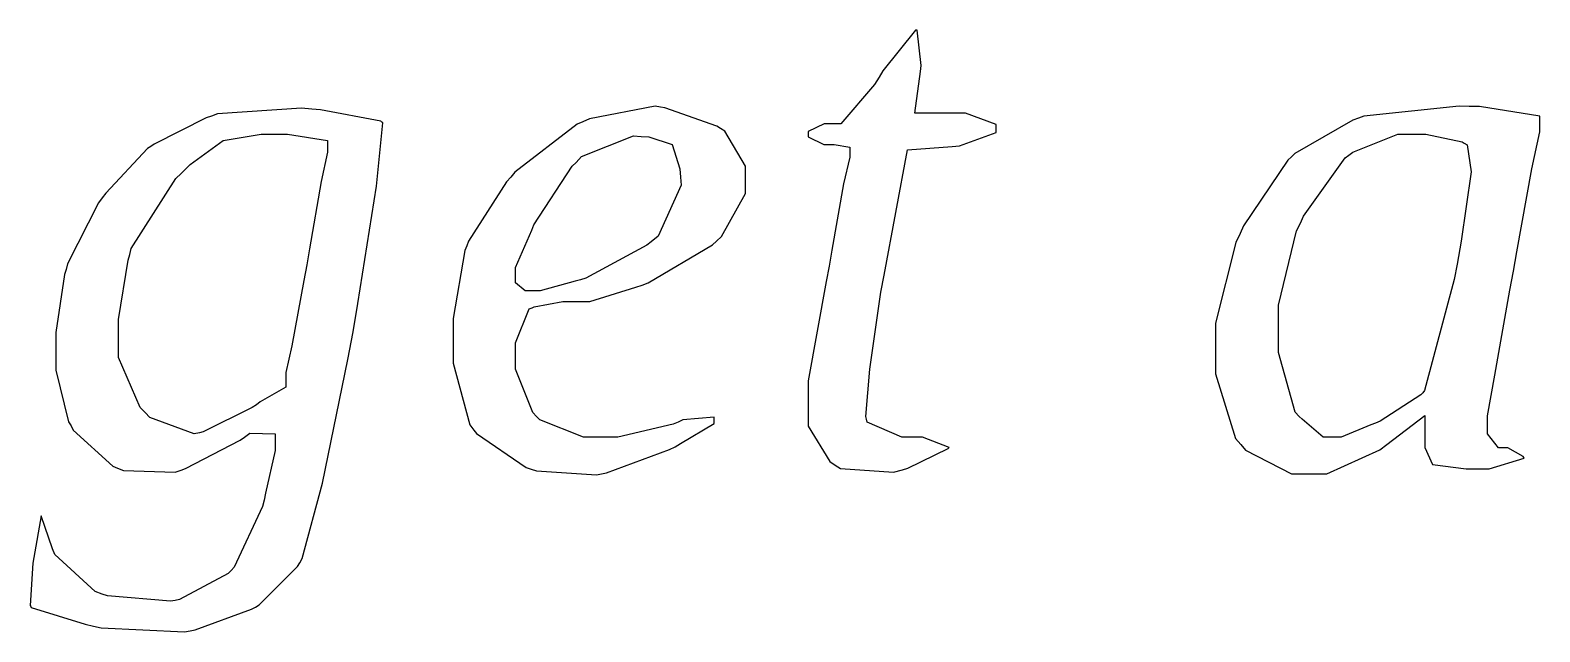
# Model space of a CAD drawing. Extents: x 6.5 to 44.6, y 4.4 to 46.4.
# Drawn here: x 21.61 to 27.73, y 4.42 to 6.86 of the extents above; entities that cross this region are included whole.
import ezdxf

# ---------------------------------------------------------------- set-up
doc = ezdxf.new("R2010")
doc.units = 0
doc.layers.get('0').update_dxf_attribs({"linetype": 'CONTINUOUS'})

msp = doc.modelspace()

# ---------------------------------------------------------------- linework, layer by layer
at = {"color": 0}
for p, q in [((25.2002, 6.85574), (25.0679, 6.69177)), ((25.2057, 6.85574), (25.2002, 6.85574)), ((25.2071, 6.85574), (25.2057, 6.85574)), ((25.2222, 6.71241), (25.2071, 6.85574)), ((25.0679, 6.69177), (25.0527, 6.66556)), ((25.1974, 6.51951), (25.2195, 6.68898)), ((25.2195, 6.68898), (25.2222, 6.71241)), ((25.0334, 6.63526), (24.897, 6.47679)), ((25.0527, 6.66556), (25.0334, 6.63526)), ((24.1446, 6.54844), (23.8786, 6.49746)), ((24.1667, 6.54431), (24.1446, 6.54844)), ((24.1846, 6.54156), (24.1667, 6.54431)), ((27.4023, 6.54844), (27.0164, 6.50709)), ((27.4423, 6.54706), (27.4023, 6.54844)), ((27.485, 6.54706), (27.4423, 6.54706)), ((27.7289, 6.50709), (27.485, 6.54706)), ((22.3256, 6.50021), (22.1148, 6.3941)), ((22.3477, 6.50709), (22.3256, 6.50021)), ((22.3725, 6.51676), (22.3477, 6.50709)), ((22.7128, 6.54018), (22.3725, 6.51676)), ((22.7542, 6.53602), (22.7128, 6.54018)), ((22.7886, 6.53327), (22.7542, 6.53602)), ((23.0339, 6.4878), (22.7886, 6.53327)), ((23.038, 6.48367), (23.0339, 6.4878)), ((23.0422, 6.48092), (23.038, 6.48367)), ((23.8525, 6.48504), (23.829, 6.47541)), ((23.8786, 6.49746), (23.8525, 6.48504)), ((24.3954, 6.46712), (24.1846, 6.54156)), ((25.3614, 6.51951), (25.1974, 6.51951)), ((25.4028, 6.51951), (25.3614, 6.51951)), ((25.5268, 6.47404), (25.4028, 6.51951)), ((26.971, 6.49192), (26.7367, 6.35688)), ((26.9944, 6.49884), (26.971, 6.49192)), ((27.0164, 6.50709), (26.9944, 6.49884)), ((27.7289, 6.49333), (27.7289, 6.50709)), ((27.7289, 6.4437), (27.7289, 6.49333)), ((22.3945, 6.40927), (22.5488, 6.43407)), ((22.5488, 6.43407), (22.6012, 6.43407)), ((22.6012, 6.43407), (22.655, 6.43407)), ((22.655, 6.43407), (22.8176, 6.40927)), ((23.016, 6.22459), (23.0422, 6.48092)), ((23.829, 6.47541), (23.5768, 6.2811)), ((23.847, 6.3445), (24.0578, 6.42856)), ((24.0578, 6.42856), (24.0881, 6.42578)), ((24.0881, 6.42578), (24.1198, 6.4244)), ((24.1198, 6.4244), (24.2135, 6.39272)), ((24.4092, 6.45749), (24.3954, 6.46712)), ((24.4271, 6.44645), (24.4092, 6.45749)), ((24.5112, 6.30453), (24.4271, 6.44645)), ((24.8295, 6.47679), (24.7647, 6.44507)), ((24.7647, 6.44507), (24.7647, 6.43407)), ((24.7647, 6.43407), (24.7647, 6.4244)), ((24.7647, 6.4244), (24.8281, 6.39272)), ((24.8515, 6.47679), (24.8295, 6.47679)), ((24.897, 6.47679), (24.8515, 6.47679)), ((25.378, 6.38722), (25.5268, 6.44095)), ((25.5268, 6.45749), (25.5268, 6.47404)), ((25.5268, 6.44095), (25.5268, 6.45749)), ((26.971, 6.36242), (27.1543, 6.43407)), ((27.1543, 6.43407), (27.2162, 6.43407)), ((27.2162, 6.43407), (27.2673, 6.43407)), ((27.2673, 6.43407), (27.4147, 6.40373)), ((27.6972, 6.2949), (27.7289, 6.4437)), ((22.0886, 6.37618), (21.9191, 6.19566)), ((22.1023, 6.38447), (22.0886, 6.37618)), ((22.1148, 6.3941), (22.1023, 6.38447)), ((22.2608, 6.31141), (22.3945, 6.40927)), ((22.8176, 6.36242), (22.7914, 6.24251)), ((22.8176, 6.40927), (22.8176, 6.40098)), ((22.8176, 6.40098), (22.8176, 6.36242)), ((24.2135, 6.39272), (24.2452, 6.2949)), ((24.8281, 6.39272), (24.8502, 6.39272)), ((24.8502, 6.39272), (24.8708, 6.39272)), ((24.8708, 6.39272), (24.9342, 6.38168)), ((24.9342, 6.38168), (24.9342, 6.37755)), ((24.9342, 6.37755), (24.9342, 6.34175)), ((25.0734, 5.86355), (25.1671, 6.37067)), ((25.1671, 6.37067), (25.3476, 6.38447)), ((25.3476, 6.38447), (25.378, 6.38722)), ((26.9558, 6.35), (26.971, 6.36242)), ((27.4147, 6.40373), (27.423, 6.39822)), ((27.423, 6.39822), (27.434, 6.39135)), ((27.434, 6.39135), (27.4505, 6.28248)), ((22.225, 6.2756), (22.2608, 6.31141)), ((23.654, 6.0675), (23.8084, 6.30453)), ((23.8084, 6.30453), (23.8249, 6.3197)), ((23.8249, 6.3197), (23.847, 6.3445)), ((24.5112, 6.25217), (24.5112, 6.30453)), ((24.9342, 6.34175), (24.9081, 6.23288)), ((26.7077, 6.32933), (26.5286, 6.06337)), ((26.7229, 6.34312), (26.7077, 6.32933)), ((26.7367, 6.35688), (26.7229, 6.34312)), ((26.7711, 6.10196), (26.9407, 6.33899)), ((26.9407, 6.33899), (26.9558, 6.35)), ((22.0224, 5.97105), (22.203, 6.25493)), ((22.203, 6.25493), (22.225, 6.2756)), ((22.7914, 6.24251), (22.7445, 5.96967)), ((23.5424, 6.24113), (23.3894, 6.00135)), ((23.5603, 6.26043), (23.5424, 6.24113)), ((23.5768, 6.2811), (23.5603, 6.26043)), ((24.2452, 6.2949), (24.248, 6.26043)), ((24.248, 6.26043), (24.2507, 6.22875)), ((24.5112, 6.19428), (24.5112, 6.25217)), ((27.4505, 6.28248), (27.4106, 6.00135)), ((27.6365, 5.95863), (27.6972, 6.2949)), ((21.9191, 6.19566), (21.9053, 6.17636)), ((22.9402, 5.74918), (23.016, 6.22459)), ((24.2507, 6.22875), (24.157, 6.02202)), ((24.4133, 6.02065), (24.5112, 6.19428)), ((24.9081, 6.23288), (24.8612, 5.96554)), ((21.8901, 6.15707), (21.7647, 5.90903)), ((21.9053, 6.17636), (21.8901, 6.15707)), ((23.6457, 6.04545), (23.654, 6.0675)), ((26.5286, 6.06337), (26.5148, 6.03306)), ((26.7436, 6.0427), (26.7588, 6.07441)), ((26.7588, 6.07441), (26.7711, 6.10196)), ((23.3894, 6.00135), (23.3826, 5.98205)), ((23.5796, 5.89523), (23.6361, 6.02477)), ((23.6361, 6.02477), (23.6457, 6.04545)), ((24.1294, 5.9986), (24.1116, 5.9848)), ((24.157, 6.02202), (24.1294, 5.9986)), ((24.3775, 5.98622), (24.394, 6.00135)), ((24.394, 6.00135), (24.4133, 6.02065)), ((26.4969, 5.99585), (26.4156, 5.66924)), ((26.5148, 6.03306), (26.4969, 5.99585)), ((26.6706, 5.74227), (26.7436, 6.0427)), ((27.4106, 6.00135), (27.394, 5.90765)), ((22.01, 5.9242), (22.0169, 5.94762)), ((22.0169, 5.94762), (22.0224, 5.97105)), ((22.7445, 5.96967), (22.7335, 5.9049)), ((23.3743, 5.96417), (23.3261, 5.68854)), ((23.3826, 5.98205), (23.3743, 5.96417)), ((24.1116, 5.9848), (23.8635, 5.85114)), ((24.1171, 5.83325), (24.3775, 5.98622)), ((24.8612, 5.96554), (24.8502, 5.90077)), ((27.6228, 5.8801), (27.6365, 5.95863)), ((21.7592, 5.88698), (21.7523, 5.86631)), ((21.7647, 5.90903), (21.7592, 5.88698)), ((21.9715, 5.68441), (22.01, 5.9242)), ((22.7335, 5.9049), (22.7211, 5.84151)), ((23.5796, 5.84426), (23.5796, 5.89523)), ((24.8502, 5.90077), (24.8378, 5.83738)), ((27.394, 5.90765), (27.3816, 5.84563)), ((27.6076, 5.80291), (27.6228, 5.8801)), ((21.7523, 5.86631), (21.7165, 5.63203)), ((22.7211, 5.84151), (22.6729, 5.57692)), ((23.5796, 5.83325), (23.5796, 5.84426)), ((23.6182, 5.80016), (23.5796, 5.83325)), ((23.8208, 5.83875), (23.6788, 5.80016)), ((23.8428, 5.84426), (23.8208, 5.83875)), ((23.8635, 5.85114), (23.8428, 5.84426)), ((23.88, 5.75744), (24.0661, 5.81533)), ((24.0661, 5.81533), (24.0923, 5.82358)), ((24.0923, 5.82358), (24.1171, 5.83325)), ((24.8378, 5.83738), (24.7647, 5.43638)), ((25.0596, 5.79466), (25.0734, 5.86355)), ((27.3816, 5.84563), (27.2617, 5.39641)), ((22.9209, 5.63481), (22.9402, 5.74918)), ((23.632, 5.80016), (23.6182, 5.80016)), ((23.6788, 5.80016), (23.632, 5.80016)), ((23.6554, 5.73539), (23.7712, 5.75744)), ((23.7712, 5.75744), (23.8097, 5.75744)), ((23.8097, 5.75744), (23.88, 5.75744)), ((25.0142, 5.48323), (25.0596, 5.79466)), ((27.547, 5.45842), (27.6076, 5.80291)), ((23.3261, 5.68854), (23.3261, 5.59622)), ((23.5796, 5.58934), (23.6347, 5.72714)), ((23.6347, 5.72714), (23.6472, 5.73126)), ((23.6472, 5.73126), (23.6554, 5.73539)), ((26.6706, 5.63065), (26.6706, 5.74227)), ((21.7165, 5.63203), (21.7165, 5.5535)), ((21.9715, 5.59622), (21.9715, 5.68441)), ((22.9003, 5.52178), (22.9209, 5.63481)), ((26.4156, 5.66924), (26.4156, 5.559)), ((26.6706, 5.55075), (26.6706, 5.63065)), ((21.9715, 5.53007), (21.9715, 5.59622)), ((22.6729, 5.57692), (22.6481, 5.46943)), ((23.3261, 5.59622), (23.3261, 5.50665)), ((23.5796, 5.54108), (23.5796, 5.58934)), ((21.7165, 5.5535), (21.7165, 5.4791)), ((22.0582, 5.32751), (21.9715, 5.53007)), ((22.7969, 5.02158), (22.9003, 5.52178)), ((23.3261, 5.50665), (23.3936, 5.2572)), ((23.5796, 5.48323), (23.5796, 5.54108)), ((26.4156, 5.559), (26.4156, 5.46393)), ((26.7381, 5.30821), (26.6706, 5.55075)), ((21.7165, 5.4791), (21.7689, 5.26962)), ((22.6481, 5.46943), (22.6481, 5.43359)), ((23.6499, 5.30684), (23.5796, 5.48323)), ((24.999, 5.29167), (25.0142, 5.48323)), ((26.4156, 5.46393), (26.4956, 5.2021)), ((27.5167, 5.29442), (27.547, 5.45842)), ((22.6481, 5.41016), (22.5447, 5.35093)), ((22.6481, 5.43359), (22.6481, 5.41016)), ((24.7647, 5.43638), (24.7647, 5.30271)), ((27.2548, 5.38674), (27.2466, 5.37849)), ((27.2617, 5.39641), (27.2548, 5.38674)), ((22.0789, 5.30684), (22.0582, 5.32751)), ((22.513, 5.32751), (22.3132, 5.22965)), ((22.5296, 5.33852), (22.513, 5.32751)), ((22.5447, 5.35093), (22.5296, 5.33852)), ((27.2466, 5.37849), (27.0826, 5.27237)), ((21.7689, 5.26962), (21.7785, 5.25307)), ((22.0982, 5.28754), (22.0789, 5.30684)), ((22.2774, 5.22139), (22.0982, 5.28754)), ((23.6637, 5.29167), (23.6499, 5.30684)), ((23.6775, 5.27787), (23.6637, 5.29167)), ((23.8552, 5.2076), (23.6775, 5.27787)), ((24.2176, 5.25999), (23.9944, 5.2076)), ((24.2383, 5.26824), (24.2176, 5.25999)), ((24.2576, 5.27787), (24.2383, 5.26824)), ((24.248, 5.18142), (24.3844, 5.26274)), ((24.3844, 5.28891), (24.2576, 5.27787)), ((24.3844, 5.26274), (24.3844, 5.28891)), ((24.3844, 5.28891), (24.3844, 5.28891)), ((24.7647, 5.30271), (24.7647, 5.2517)), ((25.0017, 5.28066), (24.999, 5.29167)), ((25.0045, 5.26824), (25.0017, 5.28066)), ((25.1437, 5.2076), (25.0045, 5.26824)), ((26.7546, 5.29167), (26.7381, 5.30821)), ((26.7656, 5.28066), (26.7546, 5.29167)), ((26.8511, 5.2076), (26.7656, 5.28066)), ((27.0633, 5.26411), (27.044, 5.2572)), ((27.0826, 5.27237), (27.0633, 5.26411)), ((27.1088, 5.1773), (27.2631, 5.29579)), ((27.2631, 5.29579), (27.2631, 5.1883)), ((27.5167, 5.23931), (27.5167, 5.29442)), ((21.7785, 5.25307), (21.7868, 5.23656)), ((21.7868, 5.23656), (21.948, 5.09048)), ((22.2994, 5.22552), (22.2774, 5.22139)), ((22.3132, 5.22965), (22.2994, 5.22552)), ((22.4634, 5.19522), (22.4813, 5.2076)), ((22.4813, 5.2076), (22.5034, 5.22415)), ((22.5034, 5.22415), (22.6053, 5.22139)), ((22.6053, 5.22139), (22.6053, 5.22002)), ((22.6053, 5.22002), (22.6053, 5.15387)), ((23.3936, 5.2572), (23.4101, 5.23656)), ((23.4101, 5.23656), (23.4211, 5.22277)), ((23.4211, 5.22277), (23.6223, 5.08497)), ((23.92, 5.2076), (23.8552, 5.2076)), ((23.9944, 5.2076), (23.92, 5.2076)), ((24.7647, 5.2517), (24.8529, 5.1084)), ((25.1919, 5.2076), (25.1437, 5.2076)), ((25.2277, 5.2076), (25.1919, 5.2076)), ((25.3366, 5.16625), (25.2277, 5.2076)), ((26.4956, 5.2021), (26.5176, 5.1773)), ((26.8841, 5.2076), (26.8511, 5.2076)), ((26.9241, 5.2076), (26.8841, 5.2076)), ((27.044, 5.2572), (26.9241, 5.2076)), ((27.5167, 5.22139), (27.5167, 5.23931)), ((27.5621, 5.16488), (27.5167, 5.22139)), ((22.2429, 5.08081), (22.4634, 5.19522)), ((22.6053, 5.15387), (22.5668, 4.98023)), ((23.9475, 5.06293), (24.2025, 5.158)), ((24.2025, 5.158), (24.2259, 5.16901)), ((24.2259, 5.16901), (24.248, 5.18142)), ((25.1685, 5.08222), (25.3325, 5.16213)), ((25.3325, 5.16213), (25.3366, 5.16625)), ((25.3366, 5.16625), (25.3366, 5.16625)), ((26.5176, 5.1773), (26.5369, 5.15525)), ((26.5369, 5.15525), (26.7229, 5.05876)), ((26.8663, 5.05876), (27.0812, 5.15662)), ((27.0812, 5.15662), (27.1088, 5.1773)), ((27.2631, 5.1883), (27.2631, 5.16625)), ((27.2631, 5.16625), (27.2948, 5.09736)), ((27.5787, 5.16488), (27.5621, 5.16488)), ((27.5994, 5.16488), (27.5787, 5.16488)), ((27.6614, 5.12907), (27.5994, 5.16488)), ((21.948, 5.09048), (21.9673, 5.08222)), ((21.9673, 5.08222), (21.9907, 5.07256)), ((22.225, 5.07393), (22.2429, 5.08081)), ((23.6223, 5.08497), (23.643, 5.07806)), ((23.643, 5.07806), (23.6637, 5.07118)), ((24.8529, 5.1084), (24.8736, 5.0946)), ((24.8736, 5.0946), (24.8956, 5.08081)), ((24.8956, 5.08081), (25.1106, 5.06568)), ((25.1465, 5.07531), (25.1685, 5.08222)), ((27.2948, 5.09736), (27.4312, 5.07944)), ((27.4312, 5.07944), (27.4767, 5.07944)), ((27.4767, 5.07944), (27.5235, 5.07944)), ((27.5235, 5.07944), (27.6655, 5.12216)), ((27.6655, 5.12216), (27.6614, 5.12907)), ((27.6655, 5.12216), (27.6655, 5.12216)), ((21.9907, 5.07256), (22.2002, 5.06568)), ((22.2002, 5.06568), (22.225, 5.07393)), ((22.7156, 4.71565), (22.7969, 5.02158)), ((23.6637, 5.07118), (23.9076, 5.05464)), ((23.9076, 5.05464), (23.9282, 5.05876)), ((23.9282, 5.05876), (23.9475, 5.06293)), ((25.1106, 5.06568), (25.1465, 5.07531)), ((26.7229, 5.05876), (26.7863, 5.05876)), ((26.7863, 5.05876), (26.8663, 5.05876)), ((22.5668, 4.98023), (22.5612, 4.95268)), ((22.5544, 4.92647), (22.44, 4.68118)), ((22.5612, 4.95268), (22.5544, 4.92647)), ((21.6572, 4.88929), (21.6283, 4.71978)), ((21.7041, 4.75562), (21.6572, 4.88929)), ((21.6283, 4.71978), (21.6242, 4.69773)), ((21.7124, 4.7322), (21.7041, 4.75562)), ((21.8763, 4.58198), (21.7124, 4.7322)), ((22.7059, 4.69911), (22.7156, 4.71565)), ((21.6242, 4.69773), (21.6131, 4.52547)), ((22.4152, 4.65501), (22.2181, 4.55027)), ((22.4276, 4.66743), (22.4152, 4.65501)), ((22.44, 4.68118), (22.4276, 4.66743)), ((22.5406, 4.52822), (22.6963, 4.68394)), ((22.6963, 4.68394), (22.7059, 4.69911)), ((21.9053, 4.57232), (21.8763, 4.58198)), ((21.926, 4.56544), (21.9053, 4.57232)), ((22.1809, 4.54339), (21.926, 4.56544)), ((22.2002, 4.54614), (22.1809, 4.54339)), ((22.2181, 4.55027), (22.2002, 4.54614)), ((22.5254, 4.51859), (22.5406, 4.52822)), ((21.6131, 4.52547), (21.6159, 4.52134)), ((21.6159, 4.52134), (21.6173, 4.51721)), ((21.6173, 4.51721), (21.8364, 4.44969)), ((22.2815, 4.42764), (22.5103, 4.51033)), ((22.5103, 4.51033), (22.5254, 4.51859)), ((21.8364, 4.44969), (21.8695, 4.44281)), ((21.8695, 4.44281), (21.9012, 4.4359)), ((21.9012, 4.4359), (22.2388, 4.41935)), ((22.2388, 4.41935), (22.2608, 4.42352)), ((22.2608, 4.42352), (22.2815, 4.42764))]:
    msp.add_line(p, q, dxfattribs=at)

doc.saveas('drawing.dxf')
